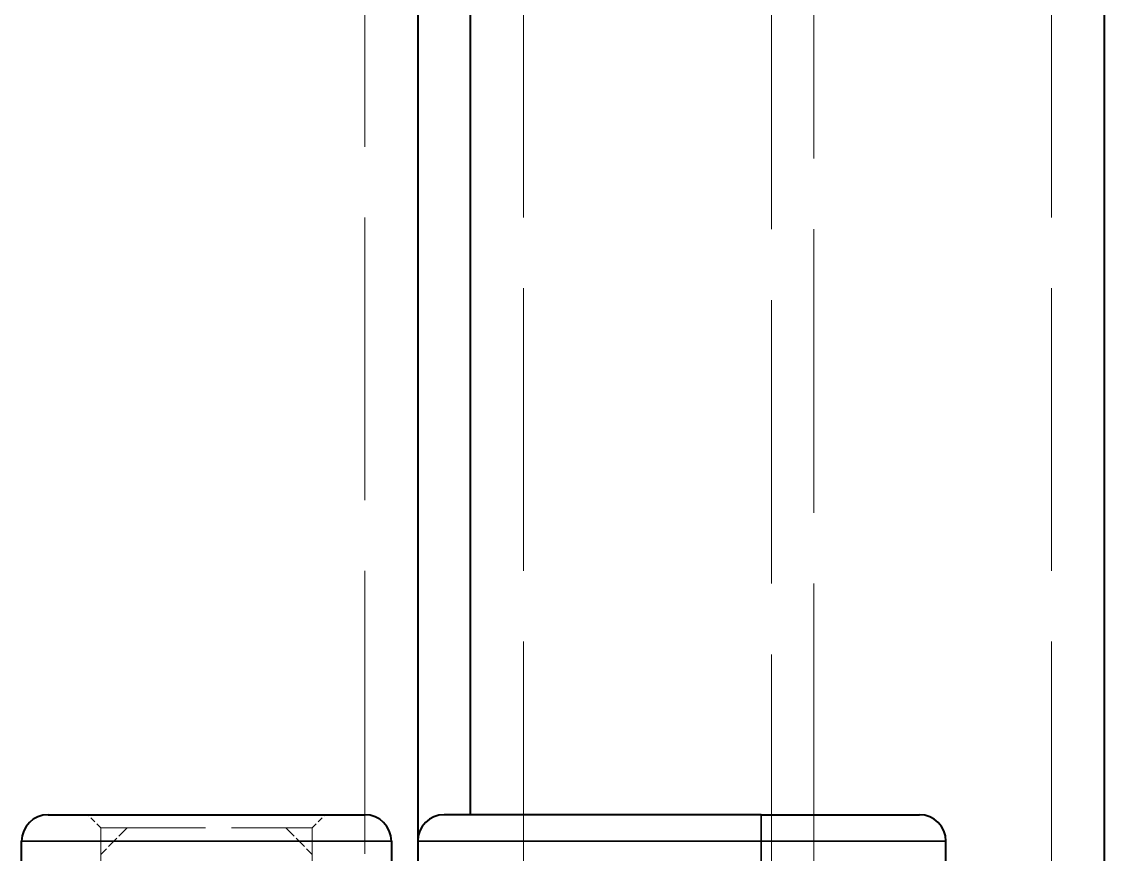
# Model space of a CAD drawing. Header units: millimetres. Extents: x 0 to 2970, y 0 to 2100.
# Drawn here: x 672.75 to 713.75, y 851.76 to 883.29 of the extents above; entities that cross this region are included whole.
import ezdxf

# ---------------------------------------------------------------- set-up
doc = ezdxf.new("R2010")
doc.units = ezdxf.units.MM
doc.header["$LTSCALE"] = 5
doc.linetypes.add('DASHED', pattern=[0.2067, 0.1654, -0.0413])
for name, color, linetype, lineweight in [('가려진 것(ISO)', 2, 'DASHED', 18), ('가시적인 것(ISO)', 3, 'Continuous', 40), ('가시적인 좁은 것(ISO)', 3, 'Continuous', 35)]:
    doc.layers.add(name, color=color, linetype=linetype, lineweight=lineweight)

msp = doc.modelspace()

# ---------------------------------------------------------------- linework, layer by layer
at = {"layer": '가려진 것(ISO)', "ltscale": 12.950765}
for p, q in [((685.751, 1411.259), (685.751, 715.259)), ((691.751, 715.259), (691.751, 1411.259)), ((711.751, 715.259), (711.751, 1411.259))]:
    msp.add_line(p, q, dxfattribs=at)
at = {"layer": '가려진 것(ISO)', "ltscale": 12.981777}
for p, q in [((701.151, 741.259), (701.151, 1385.259)), ((702.751, 1385.259), (702.751, 741.259))]:
    msp.add_line(p, q, dxfattribs=at)
at = {"layer": '가려진 것(ISO)', "ltscale": 0.269265}
for p, q in [((675.751, 852.759), (675.251, 853.259)), ((683.751, 852.759), (684.251, 853.259))]:
    msp.add_line(p, q, dxfattribs=at)
at = {"layer": '가려진 것(ISO)', "ltscale": 14.513788}
msp.add_line((689.751, 793.259), (689.751, 853.259), dxfattribs=at)
at = {"layer": '가려진 것(ISO)', "ltscale": 4.786925}
msp.add_line((675.751, 852.759), (683.751, 852.759), dxfattribs=at)
at = {"layer": '가려진 것(ISO)', "ltscale": 3.561683}
for p, q in [((675.751, 852.759), (675.751, 843.409)), ((683.751, 852.759), (683.751, 843.409))]:
    msp.add_line(p, q, dxfattribs=at)
at = {"layer": '가려진 것(ISO)', "ltscale": 0.53863}
for p, q in [((676.751, 852.759), (675.751, 851.759)), ((682.751, 852.759), (683.751, 851.759))]:
    msp.add_line(p, q, dxfattribs=at)
at = {"layer": '가시적인 것(ISO)'}
for p, q in [((713.751, 713.259), (713.751, 1413.259)), ((687.751, 1274.259), (687.751, 852.259)), ((689.751, 853.259), (689.751, 1273.259)), ((700.751, 853.259), (688.751, 853.259)), ((700.751, 853.259), (706.751, 853.259)), ((672.751, 843.409), (672.751, 852.259)), ((686.751, 852.259), (686.751, 843.409)), ((687.751, 852.259), (687.751, 843.259)), ((707.751, 794.259), (707.751, 852.259))]:
    msp.add_line(p, q, dxfattribs=at)
for centre, start, end in [((673.751, 852.259), 90, 180), ((685.751, 852.259), 0, 90), ((688.751, 852.259), 90, 180), ((706.751, 852.259), 0, 90)]:
    msp.add_arc(centre, 1, start, end, dxfattribs=at)
for points, knots in [([(673.751, 853.259), (673.762, 853.259), (673.78, 853.259), (673.839, 853.259), (673.843, 853.259), (673.846, 853.259), (673.851, 853.259), (673.913, 853.259), (674.002, 853.259), (674.12, 853.259), (674.137, 853.259), (674.153, 853.259), (674.172, 853.259), (674.284, 853.259), (674.416, 853.259), (674.569, 853.259), (674.62, 853.259), (674.672, 853.259), (674.729, 853.259), (674.955, 853.259), (675.215, 853.259), (675.508, 853.259), (675.764, 853.259), (676.041, 853.259), (676.338, 853.259), (676.381, 853.259), (676.425, 853.259), (676.467, 853.259), (676.764, 853.259), (677.075, 853.259), (677.401, 853.259), (677.448, 853.259), (677.497, 853.259), (677.542, 853.259), (677.881, 853.259), (678.229, 853.259), (678.587, 853.259), (678.611, 853.259), (678.636, 853.259), (678.659, 853.259), (679.019, 853.259), (679.384, 853.259), (679.751, 853.259)], [0, 0, 0, 0, 0.0585938, 0.0585938, 0.0585938, 0.0625, 0.0625, 0.0625, 0.1171875, 0.1171875, 0.1171875, 0.125, 0.125, 0.125, 0.171875, 0.171875, 0.171875, 0.1875, 0.1875, 0.1875, 0.25, 0.25, 0.25, 0.3046875, 0.3046875, 0.3046875, 0.3125, 0.3125, 0.3125, 0.3671875, 0.3671875, 0.3671875, 0.375, 0.375, 0.375, 0.4335938, 0.4335938, 0.4335938, 0.4375, 0.4375, 0.4375, 0.5, 0.5, 0.5, 0.5]), ([(679.751, 853.259), (680.094, 853.259), (680.436, 853.259), (680.775, 853.259), (680.797, 853.259), (680.818, 853.259), (680.842, 853.259), (681.177, 853.259), (681.504, 853.259), (681.823, 853.259), (681.868, 853.259), (681.912, 853.259), (681.959, 853.259), (682.242, 853.259), (682.514, 853.259), (682.776, 853.259), (682.863, 853.259), (682.947, 853.259), (683.034, 853.259), (683.38, 853.259), (683.701, 853.259), (683.993, 853.259), (684.249, 853.259), (684.48, 853.259), (684.686, 853.259), (684.715, 853.259), (684.745, 853.259), (684.773, 853.259), (684.967, 853.259), (685.133, 853.259), (685.272, 853.259), (685.291, 853.259), (685.311, 853.259), (685.329, 853.259), (685.464, 853.259), (685.566, 853.259), (685.637, 853.259), (685.641, 853.259), (685.646, 853.259), (685.65, 853.259), (685.717, 853.259), (685.737, 853.259), (685.751, 853.259)], [0.5, 0.5, 0.5, 0.5, 0.5585937, 0.5585937, 0.5585937, 0.5625, 0.5625, 0.5625, 0.6171875, 0.6171875, 0.6171875, 0.625, 0.625, 0.625, 0.671875, 0.671875, 0.671875, 0.6875, 0.6875, 0.6875, 0.75, 0.75, 0.75, 0.8046875, 0.8046875, 0.8046875, 0.8125, 0.8125, 0.8125, 0.8671875, 0.8671875, 0.8671875, 0.875, 0.875, 0.875, 0.9335938, 0.9335938, 0.9335938, 0.9375, 0.9375, 0.9375, 1, 1, 1, 1])]:
    msp.add_open_spline(points, degree=3, knots=knots, dxfattribs=at)
at = {"layer": '가시적인 좁은 것(ISO)'}
for p, q in [((700.751, 853.259), (700.751, 852.259)), ((672.751, 852.259), (686.751, 852.259)), ((700.751, 852.259), (687.751, 852.259)), ((700.751, 852.259), (707.751, 852.259)), ((700.751, 794.259), (700.751, 852.259))]:
    msp.add_line(p, q, dxfattribs=at)

doc.saveas('drawing.dxf')
